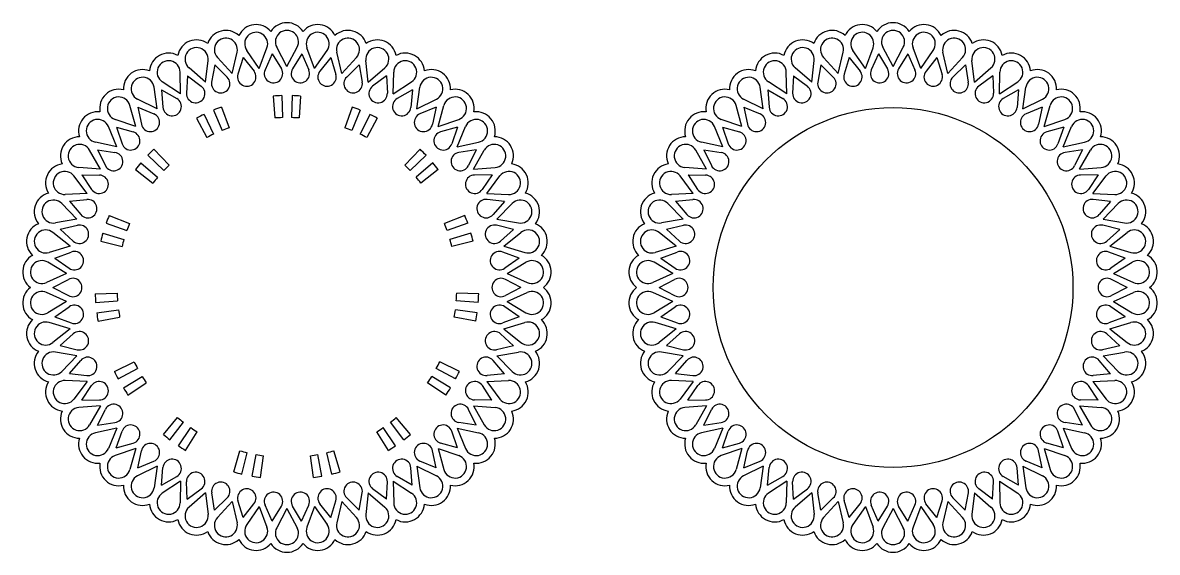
# Model space of a CAD drawing. Extents: x -1132 to -515, y -414 to -133.
# Drawn here: x -1131.9 to -848.1, y -267.5 to -135.1 of the extents above; entities that cross this region are included whole.
import ezdxf

# ---------------------------------------------------------------- set-up
doc = ezdxf.new("R2010")
doc.units = 0
doc.layers.get('0').update_dxf_attribs({"linetype": 'CONTINUOUS'})

msp = doc.modelspace()

# ---------------------------------------------------------------- linework, layer by layer
for p, q in [((-1072.738753, -146.50832), (-1070.816443, -141.380757)), ((-1065.816105, -146.072784), (-1068.365911, -141.226583)), ((-1065.816105, -146.072784), (-1063.2663, -141.226583)), ((-1058.893458, -146.50832), (-1060.815767, -141.380757)), ((-921.111315, -146.50832), (-919.189005, -141.380757)), ((-914.188668, -146.072784), (-916.738473, -141.226583)), ((-914.188668, -146.072784), (-911.638862, -141.226583)), ((-907.26602, -146.50832), (-909.18833, -141.380757)), ((-1086.149073, -149.951505), (-1085.562329, -144.506975)), ((-1079.552226, -147.80806), (-1083.227126, -143.748222)), ((-1079.552226, -147.80806), (-1078.287729, -142.48)), ((-1076.773935, -143.804936), (-1078.063088, -147.991806)), ((-1076.773935, -143.804936), (-1074.053504, -147.238745)), ((-1072.738753, -146.50832), (-1075.875843, -142.019908)), ((-1069.480645, -142.884975), (-1071.284386, -146.877256)), ((-1069.480645, -142.884975), (-1067.212036, -146.632668)), ((-1062.129563, -142.886359), (-1064.419447, -146.621092)), ((-1062.129563, -142.886359), (-1060.348553, -146.888833)), ((-1058.893458, -146.50832), (-1055.756368, -142.019908)), ((-1054.83662, -143.809067), (-1057.576533, -147.227352)), ((-1054.83662, -143.809067), (-1053.571297, -148.0032)), ((-1052.079985, -147.80806), (-1053.344482, -142.48)), ((-1052.079985, -147.80806), (-1048.405085, -143.748222)), ((-1045.483138, -149.951505), (-1046.069882, -144.506975)), ((-934.521635, -149.951505), (-933.934891, -144.506975)), ((-927.924788, -147.80806), (-931.599688, -143.748222)), ((-927.924788, -147.80806), (-926.660291, -142.48)), ((-925.146497, -143.804936), (-926.43565, -147.991806)), ((-925.146497, -143.804936), (-922.426066, -147.238745)), ((-921.111315, -146.50832), (-924.248405, -142.019908)), ((-917.853207, -142.884975), (-919.656948, -146.877256)), ((-917.853207, -142.884975), (-915.584598, -146.632668)), ((-910.502126, -142.886359), (-912.792009, -146.621092)), ((-910.502126, -142.886359), (-908.721115, -146.888833)), ((-907.26602, -146.50832), (-904.12893, -142.019908)), ((-903.209183, -143.809067), (-905.949096, -147.227352)), ((-903.209183, -143.809067), (-901.943859, -148.0032)), ((-900.452547, -147.80806), (-901.717044, -142.48)), ((-900.452547, -147.80806), (-896.777647, -143.748222)), ((-893.8557, -149.951505), (-894.442444, -144.506975)), ((-1092.425256, -152.904853), (-1092.525519, -147.429716)), ((-1086.149073, -149.951505), (-1090.303827, -146.384267)), ((-1083.894414, -145.631735), (-1084.648647, -149.947164)), ((-1083.894414, -145.631735), (-1080.765063, -148.697507)), ((-1047.716831, -145.638548), (-1050.863563, -148.686476)), ((-1047.716831, -145.638548), (-1046.987148, -149.958196)), ((-1045.483138, -149.951505), (-1041.328383, -146.384267)), ((-1039.206955, -152.904853), (-1039.106691, -147.429716)), ((-940.797818, -152.904853), (-940.898082, -147.429716)), ((-934.521635, -149.951505), (-938.67639, -146.384267)), ((-932.266976, -145.631735), (-933.021209, -149.947164)), ((-932.266976, -145.631735), (-929.137625, -148.697507)), ((-896.089393, -145.638548), (-899.236125, -148.686476)), ((-896.089393, -145.638548), (-895.35971, -149.958196)), ((-893.8557, -149.951505), (-889.700945, -146.384267)), ((-887.579517, -152.904853), (-887.479253, -147.429716)), ((-1092.425256, -152.904853), (-1096.994343, -149.886472)), ((-1090.729786, -148.336562), (-1090.937205, -152.712493)), ((-1090.729786, -148.336562), (-1087.240869, -150.985948)), ((-1040.882477, -148.345949), (-1044.386403, -150.975453)), ((-1040.882477, -148.345949), (-1040.699944, -152.722988)), ((-1039.206955, -152.904853), (-1034.637868, -149.886472)), ((-940.797818, -152.904853), (-945.366905, -149.886472)), ((-939.102349, -148.336562), (-939.309768, -152.712493)), ((-939.102349, -148.336562), (-935.613431, -150.985948)), ((-889.255039, -148.345949), (-892.758965, -150.975453)), ((-889.255039, -148.345949), (-889.072506, -152.722988)), ((-887.579517, -152.904853), (-883.01043, -149.886472)), ((-1098.281797, -156.621527), (-1099.067487, -151.202129)), ((-1097.172256, -151.87676), (-1096.829589, -156.244182)), ((-1097.172256, -151.87676), (-1093.378793, -154.067977)), ((-1034.441342, -151.888572), (-1038.247203, -154.058184)), ((-1034.441342, -151.888572), (-1034.808836, -156.253975)), ((-1033.350414, -156.621527), (-1032.564724, -151.202129)), ((-946.654359, -156.621527), (-947.440049, -151.202129)), ((-945.544818, -151.87676), (-945.202152, -156.244182)), ((-945.544818, -151.87676), (-941.751355, -154.067977)), ((-882.813904, -151.888572), (-886.619765, -154.058184)), ((-882.813904, -151.888572), (-883.181399, -156.253975)), ((-881.722976, -156.621527), (-880.937286, -151.202129)), ((-1103.626335, -161.042913), (-1105.08506, -155.764722)), ((-1098.281797, -156.621527), (-1103.193159, -154.199606)), ((-1069.225834, -153.427978), (-1068.835136, -158.914083)), ((-1067.113886, -153.324265), (-1066.965182, -158.822255)), ((-1064.518324, -153.324265), (-1064.667029, -158.822255)), ((-1062.406377, -153.427978), (-1062.797075, -158.914083)), ((-1033.350414, -156.621527), (-1028.439052, -154.199606)), ((-1028.005876, -161.042913), (-1026.547151, -155.764722)), ((-951.998897, -161.042913), (-953.457622, -155.764722)), ((-946.654359, -156.621527), (-951.565721, -154.199606)), ((-881.722976, -156.621527), (-876.811614, -154.199606)), ((-876.378438, -161.042913), (-874.919713, -155.764722)), ((-1103.120219, -156.196498), (-1102.232872, -160.486533)), ((-1103.120219, -156.196498), (-1099.082037, -157.894989)), ((-1086.517909, -158.000421), (-1084.145827, -162.962601)), ((-1084.146745, -156.944711), (-1082.046359, -162.027858)), ((-1082.175201, -156.180451), (-1080.300721, -161.351169)), ((-1049.45701, -156.180451), (-1051.331489, -161.351169)), ((-1047.485466, -156.944711), (-1049.585851, -162.027858)), ((-1045.114302, -158.000421), (-1047.486383, -162.962601)), ((-1028.495005, -156.21055), (-1032.54278, -157.886052)), ((-1028.495005, -156.21055), (-1029.406732, -160.495471)), ((-951.492781, -156.196498), (-950.605434, -160.486533)), ((-951.492781, -156.196498), (-947.454599, -157.894989)), ((-876.867567, -156.21055), (-880.915342, -157.886052)), ((-876.867567, -156.21055), (-877.779294, -160.495471)), ((-1108.374583, -166.099283), (-1110.483338, -161.045539)), ((-1103.626335, -161.042913), (-1108.802516, -159.255646)), ((-1108.479875, -161.22765), (-1104.260657, -162.406631)), ((-1108.479875, -161.22765), (-1107.061841, -165.372644)), ((-1088.405086, -158.954174), (-1085.816765, -163.80707)), ((-1043.227125, -158.954174), (-1045.815446, -163.80707)), ((-1028.005876, -161.042913), (-1022.829695, -159.255646)), ((-1023.137245, -161.243721), (-1027.363098, -162.398691)), ((-1023.137245, -161.243721), (-1024.578825, -165.380584)), ((-1023.257628, -166.099283), (-1021.148873, -161.045539)), ((-956.747145, -166.099283), (-958.8559, -161.045539)), ((-951.998897, -161.042913), (-957.175078, -159.255646)), ((-956.852437, -161.22765), (-955.434403, -165.372644)), ((-956.852437, -161.22765), (-952.63322, -162.406631)), ((-876.378438, -161.042913), (-871.202257, -159.255646)), ((-871.509807, -161.243721), (-875.73566, -162.398691)), ((-871.509807, -161.243721), (-872.951387, -165.380584)), ((-871.63019, -166.099283), (-869.521435, -161.045539)), ((-1112.451658, -171.710896), (-1115.177187, -166.9613)), ((-1108.374583, -166.099283), (-1113.733952, -164.974857)), ((-1113.166698, -166.890874), (-1111.24034, -170.825456)), ((-1113.166698, -166.890874), (-1108.832984, -167.53175)), ((-1099.115389, -166.735665), (-1095.299846, -170.696932)), ((-1032.516821, -166.735665), (-1036.332364, -170.696932)), ((-1023.257628, -166.099283), (-1017.898258, -164.974857)), ((-1018.452555, -166.908709), (-1022.789842, -167.524932)), ((-1018.452555, -166.908709), (-1020.401255, -170.832274)), ((-1019.180553, -171.710896), (-1016.455024, -166.9613)), ((-960.82422, -171.710896), (-963.549749, -166.9613)), ((-956.747145, -166.099283), (-962.106514, -164.974857)), ((-961.53926, -166.890874), (-959.612902, -170.825456)), ((-961.53926, -166.890874), (-957.205547, -167.53175)), ((-871.63019, -166.099283), (-866.270821, -164.974857)), ((-866.825117, -166.908709), (-871.162405, -167.524932)), ((-866.825117, -166.908709), (-868.773817, -170.832274)), ((-867.553115, -171.710896), (-864.827586, -166.9613)), ((-1102.342402, -170.164629), (-1098.157097, -173.732994)), ((-1100.605632, -168.235751), (-1096.619332, -172.025133)), ((-1031.026579, -168.235751), (-1035.012879, -172.025133)), ((-1029.289809, -170.164629), (-1033.475114, -173.732994)), ((-1112.451658, -171.710896), (-1117.909695, -171.267044)), ((-1117.106773, -173.096856), (-1114.702471, -176.758976)), ((-1117.106773, -173.096856), (-1112.726909, -173.18952)), ((-1103.678497, -171.80351), (-1099.340098, -175.184086)), ((-1027.953714, -171.80351), (-1032.292113, -175.184086)), ((-1019.180553, -171.710896), (-1013.722515, -171.267044)), ((-1014.514817, -173.116175), (-1018.895137, -173.183932)), ((-1014.514817, -173.116175), (-1016.939904, -176.764564)), ((-960.82422, -171.710896), (-966.282257, -171.267044)), ((-965.479335, -173.096856), (-963.075033, -176.758976)), ((-965.479335, -173.096856), (-961.099472, -173.18952)), ((-867.553115, -171.710896), (-862.095078, -171.267044)), ((-862.887379, -173.116175), (-867.267699, -173.183932)), ((-862.887379, -173.116175), (-865.312466, -176.764564)), ((-1115.793263, -177.789253), (-1119.092582, -173.418707)), ((-1015.838948, -177.789253), (-1012.539628, -173.418707)), ((-964.165825, -177.789253), (-967.465145, -173.418707)), ((-864.21151, -177.789253), (-860.91219, -173.418707)), ((-1115.793263, -177.789253), (-1121.263891, -178.032974)), ((-1015.838948, -177.789253), (-1010.36832, -178.032974)), ((-964.165825, -177.789253), (-969.636453, -178.032974)), ((-864.21151, -177.789253), (-858.740882, -178.032974)), ((-1118.346698, -184.238494), (-1122.167776, -180.315926)), ((-1120.237964, -179.747724), (-1115.881023, -179.290715)), ((-1120.237964, -179.747724), (-1117.393635, -183.079629)), ((-1011.386131, -179.768222), (-1015.740403, -179.286445)), ((-1011.386131, -179.768222), (-1014.24936, -183.083899)), ((-1013.285513, -184.238494), (-1009.464435, -180.315926)), ((-966.71926, -184.238494), (-970.540338, -180.315926)), ((-968.610526, -179.747724), (-964.253585, -179.290715)), ((-968.610526, -179.747724), (-965.766197, -183.079629)), ((-859.758693, -179.768222), (-864.112965, -179.286445)), ((-859.758693, -179.768222), (-862.621922, -183.083899)), ((-861.658075, -184.238494), (-857.836997, -180.315926)), ((-1118.346698, -184.238494), (-1123.743643, -185.165944)), ((-1110.297829, -183.268529), (-1105.200965, -185.335405)), ((-1021.334382, -183.268529), (-1026.431246, -185.335405)), ((-1013.285513, -184.238494), (-1007.888568, -185.165944)), ((-966.71926, -184.238494), (-972.116205, -185.165944)), ((-861.658075, -184.238494), (-856.26113, -185.165944)), ((-1122.51089, -186.738591), (-1118.245583, -185.739116)), ((-1122.51089, -186.738591), (-1119.271391, -189.687733)), ((-1111.049093, -185.245061), (-1105.866147, -187.08546)), ((-1020.583117, -185.245061), (-1025.766064, -187.08546)), ((-1009.115839, -186.759944), (-1013.375393, -185.736231)), ((-1009.115839, -186.759944), (-1012.372054, -189.690618)), ((-970.883452, -186.738591), (-966.618145, -185.739116)), ((-970.883452, -186.738591), (-967.643953, -189.687733)), ((-857.488401, -186.759944), (-861.747955, -185.736231)), ((-857.488401, -186.759944), (-860.744617, -189.690618)), ((-1120.071694, -190.956911), (-1124.35427, -187.544182)), ((-1112.405157, -189.754218), (-1107.066828, -191.077942)), ((-1111.851166, -187.713588), (-1106.576315, -189.271134)), ((-1019.781045, -187.713588), (-1025.055895, -189.271134)), ((-1019.227054, -189.754218), (-1024.565382, -191.077942)), ((-1011.560516, -190.956911), (-1007.277941, -187.544182)), ((-968.444256, -190.956911), (-972.726832, -187.544182)), ((-859.933079, -190.956911), (-855.650503, -187.544182)), ((-1120.071694, -190.956911), (-1125.309842, -192.553465)), ((-1123.889705, -193.959206), (-1119.783299, -192.433027)), ((-1007.739743, -193.981077), (-1011.837404, -192.431573)), ((-1011.560516, -190.956911), (-1006.322369, -192.553465)), ((-968.444256, -190.956911), (-973.682404, -192.553465)), ((-972.262267, -193.959206), (-968.155861, -192.433027)), ((-856.112305, -193.981077), (-860.209966, -192.431573)), ((-859.933079, -190.956911), (-854.694931, -192.553465)), ((-1120.941048, -197.83855), (-1125.617582, -194.989481)), ((-1123.889705, -193.959206), (-1120.306125, -196.479076)), ((-1007.739743, -193.981077), (-1011.337593, -196.48053)), ((-1010.691163, -197.83855), (-1006.014628, -194.989481)), ((-969.31361, -197.83855), (-973.990144, -194.989481)), ((-972.262267, -193.959206), (-968.678687, -196.479076)), ((-856.112305, -193.981077), (-859.710155, -196.48053)), ((-859.063725, -197.83855), (-854.387191, -194.989481)), ((-1120.941048, -197.83855), (-1125.93779, -200.079029)), ((-1010.691163, -197.83855), (-1005.694421, -200.079029)), ((-969.31361, -197.83855), (-974.310352, -200.079029)), ((-859.063725, -197.83855), (-854.066983, -200.079029)), ((-1124.352665, -201.295695), (-1120.46992, -199.266882)), ((-1124.352665, -201.295695), (-1120.481519, -203.346554)), ((-1007.279546, -201.317741), (-1011.162291, -203.346554)), ((-1007.279546, -201.317741), (-1011.150692, -199.266882)), ((-972.725227, -201.295695), (-968.842482, -199.266882)), ((-972.725227, -201.295695), (-968.854081, -203.346554)), ((-855.652108, -201.317741), (-859.534853, -203.346554)), ((-855.652108, -201.317741), (-859.523254, -199.266882)), ((-1120.941048, -204.774885), (-1125.93779, -202.534407)), ((-1113.788974, -202.920359), (-1108.292083, -202.735463)), ((-1017.843236, -202.920359), (-1023.340128, -202.735463)), ((-1010.691163, -204.774885), (-1005.694421, -202.534407)), ((-969.31361, -204.774885), (-974.310352, -202.534407)), ((-859.063725, -204.774885), (-854.066983, -202.534407)), ((-1120.941048, -204.774885), (-1125.617582, -207.623955)), ((-1123.892468, -208.632358), (-1120.294617, -206.132906)), ((-1113.67136, -205.031578), (-1108.187946, -204.604771)), ((-1113.40005, -207.612921), (-1107.947723, -206.890336)), ((-1018.232161, -207.612921), (-1023.684488, -206.890336)), ((-1017.960851, -205.031578), (-1023.444265, -204.604771)), ((-1007.742506, -208.65423), (-1011.326086, -206.134359)), ((-1010.691163, -204.774885), (-1006.014628, -207.623955)), ((-969.31361, -204.774885), (-973.990144, -207.623955)), ((-972.26503, -208.632358), (-968.66718, -206.132906)), ((-856.115068, -208.65423), (-859.698648, -206.134359)), ((-859.063725, -204.774885), (-854.387191, -207.623955)), ((-1123.892468, -208.632358), (-1119.794807, -210.181862)), ((-1113.076147, -209.702459), (-1107.660934, -208.740447)), ((-1018.556064, -209.702459), (-1023.971277, -208.740447)), ((-1007.742506, -208.65423), (-1011.848912, -210.180409)), ((-972.26503, -208.632358), (-968.167369, -210.181862)), ((-856.115068, -208.65423), (-860.221474, -210.180409)), ((-1120.071694, -211.656525), (-1125.309842, -210.059971)), ((-1120.071694, -211.656525), (-1124.35427, -215.069254)), ((-1011.560516, -211.656525), (-1006.322369, -210.059971)), ((-1011.560516, -211.656525), (-1007.277941, -215.069254)), ((-968.444256, -211.656525), (-973.682404, -210.059971)), ((-968.444256, -211.656525), (-972.726832, -215.069254)), ((-859.933079, -211.656525), (-854.694931, -210.059971)), ((-859.933079, -211.656525), (-855.650503, -215.069254)), ((-1122.516372, -215.853492), (-1119.260156, -212.922818)), ((-1009.121321, -215.874845), (-1012.36082, -212.925702)), ((-970.888934, -215.853492), (-967.632719, -212.922818)), ((-857.493883, -215.874845), (-860.733382, -212.925702)), ((-1118.346698, -218.374942), (-1123.743643, -217.447491)), ((-1122.516372, -215.853492), (-1118.256818, -216.877204)), ((-1118.346698, -218.374942), (-1122.167776, -222.29751)), ((-1009.121321, -215.874845), (-1013.386628, -216.87432)), ((-1013.285513, -218.374942), (-1007.888568, -217.447491)), ((-1013.285513, -218.374942), (-1009.464435, -222.29751)), ((-966.71926, -218.374942), (-972.116205, -217.447491)), ((-970.888934, -215.853492), (-966.62938, -216.877204)), ((-966.71926, -218.374942), (-970.540338, -222.29751)), ((-857.493883, -215.874845), (-861.75919, -216.87432)), ((-861.658075, -218.374942), (-856.26113, -217.447491)), ((-861.658075, -218.374942), (-857.836997, -222.29751)), ((-1120.246079, -222.845214), (-1117.382851, -219.529537)), ((-1108.985175, -222.293176), (-1104.038719, -219.888478)), ((-1022.647036, -222.293176), (-1027.593492, -219.888478)), ((-1011.394247, -222.865711), (-1014.238575, -219.533807)), ((-968.618642, -222.845214), (-965.755413, -219.529537)), ((-859.766809, -222.865711), (-862.611138, -219.533807)), ((-1120.246079, -222.845214), (-1115.891808, -223.326991)), ((-1108.019019, -224.174033), (-1103.183268, -221.55382)), ((-1106.721238, -226.421855), (-1102.034191, -223.544079)), ((-1024.910973, -226.421855), (-1029.598019, -223.544079)), ((-1023.613192, -224.174033), (-1028.448942, -221.55382)), ((-1011.394247, -222.865711), (-1015.751188, -223.322721)), ((-968.618642, -222.845214), (-964.26437, -223.326991)), ((-859.766809, -222.865711), (-864.12375, -223.322721)), ((-1115.793263, -224.824183), (-1121.263891, -224.580462)), ((-1115.793263, -224.824183), (-1119.092582, -229.194728)), ((-1117.117394, -229.497261), (-1114.692307, -225.848872)), ((-1105.575446, -228.199), (-1101.019688, -225.117592)), ((-1026.056765, -228.199), (-1030.612522, -225.117592)), ((-1014.525438, -229.51658), (-1016.92974, -225.85446)), ((-1015.838948, -224.824183), (-1010.36832, -224.580462)), ((-1015.838948, -224.824183), (-1012.539628, -229.194728)), ((-964.165825, -224.824183), (-969.636453, -224.580462)), ((-964.165825, -224.824183), (-967.465145, -229.194728)), ((-965.489956, -229.497261), (-963.064869, -225.848872)), ((-862.898, -229.51658), (-865.302302, -225.85446)), ((-864.21151, -224.824183), (-858.740882, -224.580462)), ((-864.21151, -224.824183), (-860.91219, -229.194728)), ((-1117.117394, -229.497261), (-1112.737074, -229.429504)), ((-1014.525438, -229.51658), (-1018.905301, -229.423916)), ((-965.489956, -229.497261), (-961.109636, -229.429504)), ((-862.898, -229.51658), (-867.277863, -229.423916)), ((-1112.451658, -230.90254), (-1117.909695, -231.346392)), ((-1112.451658, -230.90254), (-1115.177187, -235.652136)), ((-1113.179656, -235.704727), (-1111.230956, -231.781162)), ((-1018.465513, -235.722562), (-1020.391871, -231.78798)), ((-1019.180553, -230.90254), (-1016.455024, -235.652136)), ((-1019.180553, -230.90254), (-1013.722515, -231.346392)), ((-960.82422, -230.90254), (-966.282257, -231.346392)), ((-960.82422, -230.90254), (-963.549749, -235.652136)), ((-961.552218, -235.704727), (-959.603518, -231.781162)), ((-866.838075, -235.722562), (-868.764433, -231.78798)), ((-867.553115, -230.90254), (-864.827586, -235.652136)), ((-867.553115, -230.90254), (-862.095078, -231.346392)), ((-1113.179656, -235.704727), (-1108.842368, -235.088504)), ((-1096.717051, -238.037244), (-1093.176318, -233.828538)), ((-1095.06941, -239.362521), (-1091.717469, -235.00196)), ((-1036.5628, -239.362521), (-1039.914742, -235.00196)), ((-1034.91516, -238.037244), (-1038.455893, -233.828538)), ((-1018.465513, -235.722562), (-1022.799226, -235.081686)), ((-961.552218, -235.704727), (-957.21493, -235.088504)), ((-866.838075, -235.722562), (-871.171788, -235.081686)), ((-1108.374583, -236.514152), (-1113.733952, -237.638578)), ((-1108.374583, -236.514152), (-1110.483338, -241.567896)), ((-1108.494966, -241.369715), (-1107.053385, -237.232852)), ((-1092.969557, -240.888154), (-1089.858224, -236.352781)), ((-1091.199994, -242.04562), (-1088.291424, -237.377621)), ((-1040.432217, -242.04562), (-1043.340787, -237.377621)), ((-1038.662654, -240.888154), (-1041.773987, -236.352781)), ((-1023.152336, -241.385785), (-1024.57037, -237.240792)), ((-1023.257628, -236.514152), (-1021.148873, -241.567896)), ((-1023.257628, -236.514152), (-1017.898258, -237.638578)), ((-956.747145, -236.514152), (-962.106514, -237.638578)), ((-956.747145, -236.514152), (-958.8559, -241.567896)), ((-956.867528, -241.369715), (-955.425948, -237.232852)), ((-871.524898, -241.385785), (-872.942932, -237.240792)), ((-871.63019, -236.514152), (-869.521435, -241.567896)), ((-871.63019, -236.514152), (-866.270821, -237.638578)), ((-1108.494966, -241.369715), (-1104.269113, -240.214745)), ((-1023.152336, -241.385785), (-1027.371553, -240.206805)), ((-956.867528, -241.369715), (-952.641675, -240.214745)), ((-871.524898, -241.385785), (-875.744115, -240.206805)), ((-1103.626335, -241.570523), (-1108.802516, -243.357789)), ((-1103.626335, -241.570523), (-1105.08506, -246.848713)), ((-1103.137206, -246.402886), (-1102.225479, -242.117965)), ((-1079.105873, -247.43027), (-1077.583087, -242.14528)), ((-1077.06164, -247.970815), (-1075.773089, -242.623887)), ((-1074.522797, -248.510463), (-1073.525155, -243.1017)), ((-1072.435437, -248.848115), (-1071.676972, -243.400663)), ((-1059.196774, -248.848115), (-1059.955239, -243.400663)), ((-1057.109414, -248.510463), (-1058.107056, -243.1017)), ((-1054.570571, -247.970815), (-1055.859122, -242.623887)), ((-1052.526338, -247.43027), (-1054.049123, -242.14528)), ((-1028.511991, -246.416938), (-1029.399339, -242.126902)), ((-1028.005876, -241.570523), (-1026.547151, -246.848713)), ((-1028.005876, -241.570523), (-1022.829695, -243.357789)), ((-951.998897, -241.570523), (-957.175078, -243.357789)), ((-951.998897, -241.570523), (-953.457622, -246.848713)), ((-951.509768, -246.402886), (-950.598041, -242.117965)), ((-876.884554, -246.416938), (-877.771901, -242.126902)), ((-876.378438, -241.570523), (-874.919713, -246.848713)), ((-876.378438, -241.570523), (-871.202257, -243.357789)), ((-1098.281797, -245.991909), (-1103.193159, -248.41383)), ((-1103.137206, -246.402886), (-1099.089431, -244.727383)), ((-1098.281797, -245.991909), (-1099.067487, -251.411306)), ((-1097.190869, -250.724863), (-1096.823374, -246.359461)), ((-1034.459955, -250.736676), (-1034.802621, -246.369254)), ((-1033.350414, -245.991909), (-1032.564724, -251.411306)), ((-1033.350414, -245.991909), (-1028.439052, -248.41383)), ((-1028.511991, -246.416938), (-1032.550174, -244.718446)), ((-946.654359, -245.991909), (-951.565721, -248.41383)), ((-951.509768, -246.402886), (-947.461993, -244.727383)), ((-946.654359, -245.991909), (-947.440049, -251.411306)), ((-945.563431, -250.724863), (-945.195936, -246.359461)), ((-882.832517, -250.736676), (-883.175183, -246.369254)), ((-881.722976, -245.991909), (-880.937286, -251.411306)), ((-881.722976, -245.991909), (-876.811614, -248.41383)), ((-876.884554, -246.416938), (-880.922736, -244.718446)), ((-1097.190869, -250.724863), (-1093.385008, -248.555252)), ((-1092.425256, -249.708583), (-1096.994343, -252.726963)), ((-1092.425256, -249.708583), (-1092.525519, -255.18372)), ((-1039.206955, -249.708583), (-1039.106691, -255.18372)), ((-1039.206955, -249.708583), (-1034.637868, -252.726963)), ((-1034.459955, -250.736676), (-1038.253418, -248.545458)), ((-945.563431, -250.724863), (-941.75757, -248.555252)), ((-940.797818, -249.708583), (-945.366905, -252.726963)), ((-940.797818, -249.708583), (-940.898082, -255.18372)), ((-887.579517, -249.708583), (-887.479253, -255.18372)), ((-887.579517, -249.708583), (-883.01043, -252.726963)), ((-882.832517, -250.736676), (-886.62598, -248.545458)), ((-1090.749734, -254.267487), (-1090.932267, -249.890448)), ((-1090.749734, -254.267487), (-1087.245807, -251.637983)), ((-1040.902424, -254.276873), (-1044.391342, -251.627488)), ((-1040.902424, -254.276873), (-1040.695005, -249.900943)), ((-939.122296, -254.267487), (-939.304829, -249.890448)), ((-939.122296, -254.267487), (-935.61837, -251.637983)), ((-889.274986, -254.276873), (-892.763904, -251.627488)), ((-889.274986, -254.276873), (-889.067567, -249.900943)), ((-1086.149073, -252.661931), (-1090.303827, -256.229169)), ((-1086.149073, -252.661931), (-1085.562329, -258.106461)), ((-1083.91538, -256.974888), (-1084.645062, -252.65524)), ((-1083.91538, -256.974888), (-1080.768648, -253.92696)), ((-1079.552226, -254.805376), (-1083.227126, -258.865214)), ((-1079.552226, -254.805376), (-1078.287729, -260.133436)), ((-1076.79559, -258.804368), (-1078.060914, -254.610236)), ((-1076.79559, -258.804368), (-1074.055677, -255.386084)), ((-1054.858275, -258.808499), (-1057.578707, -255.37469)), ((-1054.858275, -258.808499), (-1053.569123, -254.621629)), ((-1052.079985, -254.805376), (-1053.344482, -260.133436)), ((-1052.079985, -254.805376), (-1048.405085, -258.865214)), ((-1047.737797, -256.9817), (-1050.867147, -253.915928)), ((-1047.737797, -256.9817), (-1046.983564, -252.666272)), ((-1045.483138, -252.661931), (-1046.069882, -258.106461)), ((-1045.483138, -252.661931), (-1041.328383, -256.229169)), ((-934.521635, -252.661931), (-938.67639, -256.229169)), ((-934.521635, -252.661931), (-933.934891, -258.106461)), ((-932.287942, -256.974888), (-933.017625, -252.65524)), ((-932.287942, -256.974888), (-929.14121, -253.92696)), ((-927.924788, -254.805376), (-931.599688, -258.865214)), ((-927.924788, -254.805376), (-926.660291, -260.133436)), ((-925.168152, -258.804368), (-926.433476, -254.610236)), ((-925.168152, -258.804368), (-922.428239, -255.386084)), ((-903.230838, -258.808499), (-905.951269, -255.37469)), ((-903.230838, -258.808499), (-901.941685, -254.621629)), ((-900.452547, -254.805376), (-901.717044, -260.133436)), ((-900.452547, -254.805376), (-896.777647, -258.865214)), ((-896.110359, -256.9817), (-899.23971, -253.915928)), ((-896.110359, -256.9817), (-895.356126, -252.666272)), ((-893.8557, -252.661931), (-894.442444, -258.106461)), ((-893.8557, -252.661931), (-889.700945, -256.229169)), ((-1072.738753, -256.105116), (-1075.875843, -260.593528)), ((-1072.738753, -256.105116), (-1070.816443, -261.232678)), ((-1069.502647, -259.727076), (-1071.283658, -255.724603)), ((-1069.502647, -259.727076), (-1067.212764, -255.992344)), ((-1065.816105, -256.540652), (-1068.365911, -261.386853)), ((-1065.816105, -256.540652), (-1063.2663, -261.386853)), ((-1062.151565, -259.728461), (-1064.420175, -255.980768)), ((-1062.151565, -259.728461), (-1060.347825, -255.736179)), ((-1058.893458, -256.105116), (-1060.815767, -261.232678)), ((-1058.893458, -256.105116), (-1055.756368, -260.593528)), ((-921.111315, -256.105116), (-924.248405, -260.593528)), ((-921.111315, -256.105116), (-919.189005, -261.232678)), ((-917.875209, -259.727076), (-919.65622, -255.724603)), ((-917.875209, -259.727076), (-915.585326, -255.992344)), ((-914.188668, -256.540652), (-916.738473, -261.386853)), ((-914.188668, -256.540652), (-911.638862, -261.386853)), ((-910.524128, -259.728461), (-912.792737, -255.980768)), ((-910.524128, -259.728461), (-908.720387, -255.736179)), ((-907.26602, -256.105116), (-909.18833, -261.232678)), ((-907.26602, -256.105116), (-904.12893, -260.593528))]:
    msp.add_line(p, q)
msp.add_circle((-914.188668, -201.306718), 45)
for centre, radius, start, end in [((-1073.514286, -140.369343), 4.802, 40.168547, 154.231453), ((-1065.816105, -139.885015), 4.802, 32.968547, 147.031453), ((-1058.117925, -140.369343), 4.802, 25.768547, 139.831453), ((-921.886848, -140.369343), 4.802, 40.168547, 154.231453), ((-914.188668, -139.885015), 4.802, 32.968547, 147.031453), ((-906.490487, -140.369343), 4.802, 25.768547, 139.831453), ((-1081.091062, -141.814691), 4.802, 47.368547, 161.431453), ((-1081.091062, -141.814691), 2.8812, 346.649113, 222.150887), ((-1073.514286, -140.369343), 2.8812, 339.449113, 214.950887), ((-1065.816105, -139.885015), 2.8812, 332.249113, 207.750887), ((-1058.117925, -140.369343), 2.8812, 325.049113, 200.550887), ((-1050.541149, -141.814691), 4.802, 18.568547, 132.631453), ((-1050.541149, -141.814691), 2.8812, 317.849113, 193.350887), ((-929.463624, -141.814691), 4.802, 47.368547, 161.431453), ((-929.463624, -141.814691), 2.8812, 346.649113, 222.150887), ((-921.886848, -140.369343), 2.8812, 339.449113, 214.950887), ((-914.188668, -139.885015), 2.8812, 332.249113, 207.750887), ((-906.490487, -140.369343), 2.8812, 325.049113, 200.550887), ((-898.913711, -141.814691), 4.802, 18.568547, 132.631453), ((-898.913711, -141.814691), 2.8812, 317.849113, 193.350887), ((-1088.426942, -144.198263), 4.802, 54.568547, 168.631453), ((-1088.426942, -144.198263), 2.8812, 353.849113, 229.350887), ((-1043.205268, -144.198263), 2.8812, 310.649113, 186.150887), ((-1043.205268, -144.198263), 4.802, 11.368547, 125.431453), ((-936.799504, -144.198263), 4.802, 54.568547, 168.631453), ((-936.799504, -144.198263), 2.8812, 353.849113, 229.350887), ((-891.577831, -144.198263), 2.8812, 310.649113, 186.150887), ((-891.577831, -144.198263), 4.802, 11.368547, 125.431453), ((-1095.406236, -147.482469), 4.802, 61.768547, 175.831453), ((-1095.406236, -147.482469), 2.8812, 1.049113, 236.550887), ((-1036.225974, -147.482469), 2.8812, 303.449113, 178.950887), ((-1036.225974, -147.482469), 4.802, 4.168547, 118.231453), ((-943.778799, -147.482469), 4.802, 61.768547, 175.831453), ((-943.778799, -147.482469), 2.8812, 1.049113, 236.550887), ((-884.598536, -147.482469), 2.8812, 303.449113, 178.950887), ((-884.598536, -147.482469), 4.802, 4.168547, 118.231453), ((-1101.918877, -151.615516), 4.802, 68.968547, 183.031453), ((-1075.860186, -148.670088), 2.30496, 162.886213, 38.387987), ((-1069.183866, -147.826286), 2.30496, 155.686213, 31.187987), ((-1062.454435, -147.825903), 2.30496, 148.486213, 23.987987), ((-1055.778019, -148.668944), 2.30496, 141.286213, 16.787987), ((-1029.713334, -151.615516), 4.802, 356.968547, 111.031453), ((-950.291439, -151.615516), 4.802, 68.968547, 183.031453), ((-924.232748, -148.670088), 2.30496, 162.886213, 38.387987), ((-917.556429, -147.826286), 2.30496, 155.686213, 31.187987), ((-910.826997, -147.825903), 2.30496, 148.486213, 23.987987), ((-904.150582, -148.668944), 2.30496, 141.286213, 16.787987), ((-878.085896, -151.615516), 4.802, 356.968547, 111.031453), ((-1101.918877, -151.615516), 2.8812, 8.249113, 243.750887), ((-1082.378105, -150.344), 2.30496, 170.086213, 45.587987), ((-1049.25991, -150.342114), 2.30496, 134.086213, 9.587987), ((-1029.713334, -151.615516), 2.8812, 296.249113, 171.750887), ((-950.291439, -151.615516), 2.8812, 8.249113, 243.750887), ((-930.750667, -150.344), 2.30496, 170.086213, 45.587987), ((-897.632472, -150.342114), 2.30496, 134.086213, 9.587987), ((-878.085896, -151.615516), 2.8812, 296.249113, 171.750887), ((-1107.862154, -156.532223), 4.802, 76.168547, 190.231453), ((-1088.63483, -152.821625), 2.30496, 177.286213, 52.787987), ((-1043.002902, -152.819027), 2.30496, 126.886213, 2.387987), ((-1023.770056, -156.532223), 4.802, 349.768547, 103.831453), ((-956.234717, -156.532223), 4.802, 76.168547, 190.231453), ((-937.007393, -152.821625), 2.30496, 177.286213, 52.787987), ((-891.375464, -152.819027), 2.30496, 126.886213, 2.387987), ((-872.142618, -156.532223), 4.802, 349.768547, 103.831453), ((-1107.862154, -156.532223), 2.8812, 15.449113, 250.950887), ((-1094.531691, -156.063889), 2.30496, 184.486213, 59.987987), ((-1065.816105, -201.306718), 48, 91.549301, 94.073495), ((-1065.816105, -201.306718), 48, 85.926505, 88.450699), ((-1037.105672, -156.060619), 2.30496, 119.686213, 355.187987), ((-1023.770056, -156.532223), 2.8812, 289.049113, 164.550887), ((-956.234717, -156.532223), 2.8812, 15.449113, 250.950887), ((-942.904254, -156.063889), 2.30496, 184.486213, 59.987987), ((-885.478234, -156.060619), 2.30496, 119.686213, 355.187987), ((-872.142618, -156.532223), 2.8812, 289.049113, 164.550887), ((-1113.142341, -162.155051), 4.802, 83.368547, 197.431453), ((-1099.97569, -160.01966), 2.30496, 191.686213, 67.187987), ((-1065.816105, -201.306718), 48, 115.549301, 118.073495), ((-1065.816105, -201.306718), 48, 109.926505, 112.450699), ((-1065.816105, -201.306718), 42.5, 91.549301, 94.073495), ((-1065.816105, -201.306718), 42.5, 85.926505, 88.450699), ((-1065.816105, -201.306718), 48, 67.549301, 70.073495), ((-1065.816105, -201.306718), 48, 61.926505, 64.450699), ((-1031.661223, -160.01577), 2.30496, 112.486213, 347.987987), ((-1018.48987, -162.155051), 4.802, 342.568547, 96.631453), ((-961.514903, -162.155051), 4.802, 83.368547, 197.431453), ((-948.348253, -160.01966), 2.30496, 191.686213, 67.187987), ((-880.033785, -160.01577), 2.30496, 112.486213, 347.987987), ((-866.862432, -162.155051), 4.802, 342.568547, 96.631453), ((-1113.142341, -162.155051), 2.8812, 22.649113, 258.150887), ((-1065.816105, -201.306718), 42.5, 109.926505, 112.450699), ((-1065.816105, -201.306718), 42.5, 67.549301, 70.073495), ((-1018.48987, -162.155051), 2.8812, 281.849113, 157.350887), ((-961.514903, -162.155051), 2.8812, 22.649113, 258.150887), ((-866.862432, -162.155051), 2.8812, 281.849113, 157.350887), ((-1117.676164, -168.395324), 4.802, 90.568547, 204.631453), ((-1104.880972, -164.626552), 2.30496, 198.886213, 74.387987), ((-1065.816105, -201.306718), 42.5, 115.549301, 118.073495), ((-1065.816105, -201.306718), 42.5, 61.926505, 64.450699), ((-1026.755416, -164.622103), 2.30496, 105.286213, 340.787987), ((-1013.956046, -168.395324), 4.802, 335.368547, 89.431453), ((-966.048727, -168.395324), 4.802, 90.568547, 204.631453), ((-953.253534, -164.626552), 2.30496, 198.886213, 74.387987), ((-875.127978, -164.622103), 2.30496, 105.286213, 340.787987), ((-862.328608, -168.395324), 4.802, 335.368547, 89.431453), ((-1117.676164, -168.395324), 2.8812, 29.849113, 265.350887), ((-1065.816105, -201.306718), 48, 133.926505, 136.450699), ((-1065.816105, -201.306718), 48, 43.549301, 46.073495), ((-1013.956046, -168.395324), 2.8812, 274.649113, 150.150887), ((-966.048727, -168.395324), 2.8812, 29.849113, 265.350887), ((-862.328608, -168.395324), 2.8812, 274.649113, 150.150887), ((-1109.170178, -169.811912), 2.30496, 206.086213, 81.587987), ((-1065.816105, -201.306718), 48, 139.549301, 142.073495), ((-1065.816105, -201.306718), 48, 37.926505, 40.450699), ((-1022.46562, -169.806975), 2.30496, 98.086213, 333.587987), ((-957.54274, -169.811912), 2.30496, 206.086213, 81.587987), ((-870.838182, -169.806975), 2.30496, 98.086213, 333.587987), ((-1121.392124, -175.154629), 4.802, 97.768547, 211.831453), ((-1121.392124, -175.154629), 2.8812, 37.049113, 272.550887), ((-1065.816105, -201.306718), 42.5, 133.926505, 136.450699), ((-1065.816105, -201.306718), 42.5, 43.549301, 46.073495), ((-1010.240087, -175.154629), 2.8812, 267.449113, 142.950887), ((-1010.240087, -175.154629), 4.802, 328.168547, 82.231453), ((-969.764686, -175.154629), 4.802, 97.768547, 211.831453), ((-969.764686, -175.154629), 2.8812, 37.049113, 272.550887), ((-858.612649, -175.154629), 2.8812, 267.449113, 142.950887), ((-858.612649, -175.154629), 4.802, 328.168547, 82.231453), ((-1112.775664, -175.493964), 2.30496, 213.286213, 88.787987), ((-1065.816105, -201.306718), 42.5, 139.549301, 142.073495), ((-1065.816105, -201.306718), 42.5, 37.926505, 40.450699), ((-1018.859487, -175.488616), 2.30496, 90.886213, 326.387987), ((-961.148226, -175.493964), 2.30496, 213.286213, 88.787987), ((-867.232049, -175.488616), 2.30496, 90.886213, 326.387987), ((-1124.231616, -182.326368), 4.802, 104.968547, 219.031453), ((-1007.400594, -182.326368), 4.802, 320.968547, 75.031453), ((-972.604178, -182.326368), 4.802, 104.968547, 219.031453), ((-855.773157, -182.326368), 4.802, 320.968547, 75.031453), ((-1124.231616, -182.326368), 2.8812, 44.249113, 279.750887), ((-1115.64057, -181.583099), 2.30496, 220.486213, 95.987987), ((-1015.993888, -181.577424), 2.30496, 83.686213, 319.187987), ((-1007.400594, -182.326368), 2.8812, 260.249113, 135.750887), ((-972.604178, -182.326368), 2.8812, 44.249113, 279.750887), ((-964.013132, -181.583099), 2.30496, 220.486213, 95.987987), ((-864.36645, -181.577424), 2.30496, 83.686213, 319.187987), ((-855.773157, -182.326368), 2.8812, 260.249113, 135.750887), ((-1065.816105, -201.306718), 48, 157.926505, 160.450699), ((-1065.816105, -201.306718), 48, 19.549301, 22.073495), ((-1126.149861, -189.797438), 4.802, 112.168547, 226.231453), ((-1126.149861, -189.797438), 2.8812, 51.449113, 286.950887), ((-1117.719714, -187.983287), 2.30496, 227.686213, 103.187987), ((-1065.816105, -201.306718), 42.5, 157.926505, 160.450699), ((-1065.816105, -201.306718), 42.5, 19.549301, 22.073495), ((-1013.914014, -187.977375), 2.30496, 76.486213, 311.987987), ((-1005.48235, -189.797438), 2.8812, 253.049113, 128.550887), ((-1005.48235, -189.797438), 4.802, 313.768547, 67.831453), ((-974.522423, -189.797438), 4.802, 112.168547, 226.231453), ((-974.522423, -189.797438), 2.8812, 51.449113, 286.950887), ((-966.092276, -187.983287), 2.30496, 227.686213, 103.187987), ((-862.286577, -187.977375), 2.30496, 76.486213, 311.987987), ((-853.854912, -189.797438), 2.8812, 253.049113, 128.550887), ((-853.854912, -189.797438), 4.802, 313.768547, 67.831453), ((-1065.816105, -201.306718), 48, 163.549301, 166.073495), ((-1065.816105, -201.306718), 42.5, 163.549301, 166.073495), ((-1065.816105, -201.306718), 42.5, 13.926505, 16.450699), ((-1065.816105, -201.306718), 48, 13.926505, 16.450699), ((-1118.980307, -194.593593), 2.30496, 234.886213, 110.387987), ((-1012.652668, -194.587538), 2.30496, 69.286213, 304.787987), ((-967.352869, -194.593593), 2.30496, 234.886213, 110.387987), ((-861.025231, -194.587538), 2.30496, 69.286213, 304.787987), ((-1127.116607, -197.450017), 4.802, 119.368547, 233.431453), ((-1127.116607, -197.450017), 2.8812, 58.649113, 294.150887), ((-1004.515604, -197.450017), 2.8812, 245.849113, 121.350887), ((-1004.515604, -197.450017), 4.802, 306.568547, 60.631453), ((-975.489169, -197.450017), 4.802, 119.368547, 233.431453), ((-975.489169, -197.450017), 2.8812, 58.649113, 294.150887), ((-852.888166, -197.450017), 2.8812, 245.849113, 121.350887), ((-852.888166, -197.450017), 4.802, 306.568547, 60.631453), ((-1127.116607, -205.163418), 4.802, 126.568547, 240.631453), ((-1119.402469, -201.309769), 2.30496, 242.086213, 117.587987), ((-1012.229741, -201.303666), 2.30496, 62.086213, 297.587987), ((-1004.515604, -205.163418), 4.802, 299.368547, 53.431453), ((-975.489169, -205.163418), 4.802, 126.568547, 240.631453), ((-967.775031, -201.309769), 2.30496, 242.086213, 117.587987), ((-860.602304, -201.303666), 2.30496, 62.086213, 297.587987), ((-852.888166, -205.163418), 4.802, 299.368547, 53.431453), ((-1127.116607, -205.163418), 2.8812, 65.849113, 301.350887), ((-1065.816105, -201.306718), 48, 181.926505, 184.450699), ((-1065.816105, -201.306718), 42.5, 181.926505, 184.450699), ((-1065.816105, -201.306718), 42.5, 355.549301, 358.073495), ((-1065.816105, -201.306718), 48, 355.549301, 358.073495), ((-1004.515604, -205.163418), 2.8812, 238.649113, 114.150887), ((-975.489169, -205.163418), 2.8812, 65.849113, 301.350887), ((-852.888166, -205.163418), 2.8812, 238.649113, 114.150887), ((-1118.979542, -208.025897), 2.30496, 249.286213, 124.787987), ((-1065.816105, -201.306718), 42.5, 187.549301, 190.073495), ((-1065.816105, -201.306718), 42.5, 349.926505, 352.450699), ((-1012.651904, -208.019843), 2.30496, 54.886213, 290.387987), ((-967.352104, -208.025897), 2.30496, 249.286213, 124.787987), ((-861.024466, -208.019843), 2.30496, 54.886213, 290.387987), ((-1126.149861, -212.815997), 4.802, 133.768547, 247.831453), ((-1126.149861, -212.815997), 2.8812, 73.049113, 308.550887), ((-1065.816105, -201.306718), 48, 187.549301, 190.073495), ((-1065.816105, -201.306718), 48, 349.926505, 352.450699), ((-1005.48235, -212.815997), 2.8812, 231.449113, 106.950887), ((-1005.48235, -212.815997), 4.802, 292.168547, 46.231453), ((-974.522423, -212.815997), 4.802, 133.768547, 247.831453), ((-974.522423, -212.815997), 2.8812, 73.049113, 308.550887), ((-853.854912, -212.815997), 2.8812, 231.449113, 106.950887), ((-853.854912, -212.815997), 4.802, 292.168547, 46.231453), ((-1117.718196, -214.63606), 2.30496, 256.486213, 131.987987), ((-1013.912497, -214.630149), 2.30496, 47.686213, 283.187987), ((-966.090758, -214.63606), 2.30496, 256.486213, 131.987987), ((-862.285059, -214.630149), 2.30496, 47.686213, 283.187987), ((-1124.231616, -220.287068), 4.802, 140.968547, 255.031453), ((-1124.231616, -220.287068), 2.8812, 80.249113, 315.750887), ((-1007.400594, -220.287068), 2.8812, 224.249113, 99.750887), ((-1007.400594, -220.287068), 4.802, 284.968547, 39.031453), ((-972.604178, -220.287068), 4.802, 140.968547, 255.031453), ((-972.604178, -220.287068), 2.8812, 80.249113, 315.750887), ((-855.773157, -220.287068), 2.8812, 224.249113, 99.750887), ((-855.773157, -220.287068), 4.802, 284.968547, 39.031453), ((-1115.638323, -221.036011), 2.30496, 263.686213, 139.187987), ((-1065.816105, -201.306718), 42.5, 205.926505, 208.450699), ((-1065.816105, -201.306718), 42.5, 331.549301, 334.073495), ((-1015.991641, -221.030337), 2.30496, 40.486213, 275.987987), ((-964.010885, -221.036011), 2.30496, 263.686213, 139.187987), ((-864.364203, -221.030337), 2.30496, 40.486213, 275.987987), ((-1065.816105, -201.306718), 48, 205.926505, 208.450699), ((-1065.816105, -201.306718), 42.5, 211.549301, 214.073495), ((-1065.816105, -201.306718), 42.5, 325.926505, 328.450699), ((-1065.816105, -201.306718), 48, 331.549301, 334.073495), ((-1121.392124, -227.458807), 4.802, 148.168547, 262.231453), ((-1121.392124, -227.458807), 2.8812, 87.449113, 322.950887), ((-1112.772724, -227.124819), 2.30496, 270.886213, 146.387987), ((-1065.816105, -201.306718), 48, 211.549301, 214.073495), ((-1065.816105, -201.306718), 48, 325.926505, 328.450699), ((-1018.856547, -227.119472), 2.30496, 33.286213, 268.787987), ((-1010.240087, -227.458807), 2.8812, 217.049113, 92.550887), ((-1010.240087, -227.458807), 4.802, 277.768547, 31.831453), ((-969.764686, -227.458807), 4.802, 148.168547, 262.231453), ((-969.764686, -227.458807), 2.8812, 87.449113, 322.950887), ((-961.145286, -227.124819), 2.30496, 270.886213, 146.387987), ((-867.229109, -227.119472), 2.30496, 33.286213, 268.787987), ((-858.612649, -227.458807), 2.8812, 217.049113, 92.550887), ((-858.612649, -227.458807), 4.802, 277.768547, 31.831453), ((-1117.676164, -234.218112), 4.802, 155.368547, 269.431453), ((-1117.676164, -234.218112), 2.8812, 94.649113, 330.150887), ((-1109.166591, -232.806461), 2.30496, 278.086213, 153.587987), ((-1022.462033, -232.801524), 2.30496, 26.086213, 261.587987), ((-1013.956046, -234.218112), 2.8812, 209.849113, 85.350887), ((-1013.956046, -234.218112), 4.802, 270.568547, 24.631453), ((-966.048727, -234.218112), 4.802, 155.368547, 269.431453), ((-966.048727, -234.218112), 2.8812, 94.649113, 330.150887), ((-957.539153, -232.806461), 2.30496, 278.086213, 153.587987), ((-870.834595, -232.801524), 2.30496, 26.086213, 261.587987), ((-862.328608, -234.218112), 2.8812, 209.849113, 85.350887), ((-862.328608, -234.218112), 4.802, 270.568547, 24.631453), ((-1065.816105, -201.306718), 42.5, 229.926505, 232.450699), ((-1065.816105, -201.306718), 42.5, 307.549301, 310.073495), ((-1113.142341, -240.458385), 2.8812, 101.849113, 337.350887), ((-1104.876795, -237.991333), 2.30496, 285.286213, 160.787987), ((-1065.816105, -201.306718), 48, 229.926505, 232.450699), ((-1065.816105, -201.306718), 42.5, 235.549301, 238.073495), ((-1065.816105, -201.306718), 42.5, 301.926505, 304.450699), ((-1065.816105, -201.306718), 48, 307.549301, 310.073495), ((-1026.751238, -237.986884), 2.30496, 18.886213, 254.387987), ((-1018.48987, -240.458385), 2.8812, 202.649113, 78.150887), ((-961.514903, -240.458385), 2.8812, 101.849113, 337.350887), ((-953.249357, -237.991333), 2.30496, 285.286213, 160.787987), ((-875.123801, -237.986884), 2.30496, 18.886213, 254.387987), ((-866.862432, -240.458385), 2.8812, 202.649113, 78.150887), ((-1113.142341, -240.458385), 4.802, 162.568547, 276.631453), ((-1099.970988, -242.597666), 2.30496, 292.486213, 167.987987), ((-1065.816105, -201.306718), 48, 235.549301, 238.073495), ((-1065.816105, -201.306718), 48, 301.926505, 304.450699), ((-1031.65652, -242.593776), 2.30496, 11.686213, 247.187987), ((-1018.48987, -240.458385), 4.802, 263.368547, 17.431453), ((-961.514903, -240.458385), 4.802, 162.568547, 276.631453), ((-948.34355, -242.597666), 2.30496, 292.486213, 167.987987), ((-880.029082, -242.593776), 2.30496, 11.686213, 247.187987), ((-866.862432, -240.458385), 4.802, 263.368547, 17.431453), ((-1107.862154, -246.081212), 2.8812, 109.049113, 344.550887), ((-1065.816105, -201.306718), 42.5, 253.926505, 256.450699), ((-1065.816105, -201.306718), 42.5, 259.549301, 262.073495), ((-1065.816105, -201.306718), 42.5, 277.926505, 280.450699), ((-1065.816105, -201.306718), 42.5, 283.549301, 286.073495), ((-1023.770056, -246.081212), 2.8812, 195.449113, 70.950887), ((-956.234717, -246.081212), 2.8812, 109.049113, 344.550887), ((-872.142618, -246.081212), 2.8812, 195.449113, 70.950887), ((-1107.862154, -246.081212), 4.802, 169.768547, 283.831453), ((-1094.526539, -246.552816), 2.30496, 299.686213, 175.187987), ((-1037.100519, -246.549546), 2.30496, 4.486213, 239.987987), ((-1023.770056, -246.081212), 4.802, 256.168547, 10.231453), ((-956.234717, -246.081212), 4.802, 169.768547, 283.831453), ((-942.899101, -246.552816), 2.30496, 299.686213, 175.187987), ((-885.473081, -246.549546), 2.30496, 4.486213, 239.987987), ((-872.142618, -246.081212), 4.802, 256.168547, 10.231453), ((-1101.918877, -250.997919), 2.8812, 116.249113, 351.750887), ((-1088.629308, -249.794409), 2.30496, 306.886213, 182.387987), ((-1065.816105, -201.306718), 48, 253.926505, 256.450699), ((-1065.816105, -201.306718), 48, 259.549301, 262.073495), ((-1065.816105, -201.306718), 48, 277.926505, 280.450699), ((-1065.816105, -201.306718), 48, 283.549301, 286.073495), ((-1042.99738, -249.79181), 2.30496, 357.286213, 232.787987), ((-1029.713334, -250.997919), 2.8812, 188.249113, 63.750887), ((-950.291439, -250.997919), 2.8812, 116.249113, 351.750887), ((-937.001871, -249.794409), 2.30496, 306.886213, 182.387987), ((-891.369942, -249.79181), 2.30496, 357.286213, 232.787987), ((-878.085896, -250.997919), 2.8812, 188.249113, 63.750887), ((-1101.918877, -250.997919), 4.802, 176.968547, 291.031453), ((-1082.3723, -252.271321), 2.30496, 314.086213, 189.587987), ((-1075.854191, -253.944492), 2.30496, 321.286213, 196.787987), ((-1069.177776, -254.787533), 2.30496, 328.486213, 203.987987), ((-1062.448344, -254.78715), 2.30496, 335.686213, 211.187987), ((-1055.772025, -253.943348), 2.30496, 342.886213, 218.387987), ((-1049.254106, -252.269435), 2.30496, 350.086213, 225.587987), ((-1029.713334, -250.997919), 4.802, 248.968547, 3.031453), ((-950.291439, -250.997919), 4.802, 176.968547, 291.031453), ((-930.744863, -252.271321), 2.30496, 314.086213, 189.587987), ((-924.226753, -253.944492), 2.30496, 321.286213, 196.787987), ((-917.550338, -254.787533), 2.30496, 328.486213, 203.987987), ((-910.820906, -254.78715), 2.30496, 335.686213, 211.187987), ((-904.144587, -253.943348), 2.30496, 342.886213, 218.387987), ((-897.626668, -252.269435), 2.30496, 350.086213, 225.587987), ((-878.085896, -250.997919), 4.802, 248.968547, 3.031453), ((-1095.406236, -255.130966), 2.8812, 123.449113, 358.950887), ((-1036.225974, -255.130966), 2.8812, 181.049113, 56.550887), ((-943.778799, -255.130966), 2.8812, 123.449113, 358.950887), ((-884.598536, -255.130966), 2.8812, 181.049113, 56.550887), ((-1095.406236, -255.130966), 4.802, 184.168547, 298.231453), ((-1088.426942, -258.415173), 2.8812, 130.649113, 6.150887), ((-1043.205268, -258.415173), 2.8812, 173.849113, 49.350887), ((-1036.225974, -255.130966), 4.802, 241.768547, 355.831453), ((-943.778799, -255.130966), 4.802, 184.168547, 298.231453), ((-936.799504, -258.415173), 2.8812, 130.649113, 6.150887), ((-891.577831, -258.415173), 2.8812, 173.849113, 49.350887), ((-884.598536, -255.130966), 4.802, 241.768547, 355.831453), ((-1088.426942, -258.415173), 4.802, 191.368547, 305.431453), ((-1081.091062, -260.798745), 2.8812, 137.849113, 13.350887), ((-1073.514286, -262.244092), 2.8812, 145.049113, 20.550887), ((-1058.117925, -262.244092), 2.8812, 159.449113, 34.950887), ((-1050.541149, -260.798745), 2.8812, 166.649113, 42.150887), ((-1043.205268, -258.415173), 4.802, 234.568547, 348.631453), ((-936.799504, -258.415173), 4.802, 191.368547, 305.431453), ((-929.463624, -260.798745), 2.8812, 137.849113, 13.350887), ((-921.886848, -262.244092), 2.8812, 145.049113, 20.550887), ((-906.490487, -262.244092), 2.8812, 159.449113, 34.950887), ((-898.913711, -260.798745), 2.8812, 166.649113, 42.150887), ((-891.577831, -258.415173), 4.802, 234.568547, 348.631453), ((-1081.091062, -260.798745), 4.802, 198.568547, 312.631453), ((-1065.816105, -262.728421), 2.8812, 152.249113, 27.750887), ((-1050.541149, -260.798745), 4.802, 227.368547, 341.431453), ((-929.463624, -260.798745), 4.802, 198.568547, 312.631453), ((-914.188668, -262.728421), 2.8812, 152.249113, 27.750887), ((-898.913711, -260.798745), 4.802, 227.368547, 341.431453), ((-1073.514286, -262.244092), 4.802, 205.768547, 319.831453), ((-1065.816105, -262.728421), 4.802, 212.968547, 327.031453), ((-1058.117925, -262.244092), 4.802, 220.168547, 334.231453), ((-921.886848, -262.244092), 4.802, 205.768547, 319.831453), ((-914.188668, -262.728421), 4.802, 212.968547, 327.031453), ((-906.490487, -262.244092), 4.802, 220.168547, 334.231453)]:
    msp.add_arc(centre, radius, start, end)

doc.saveas('drawing.dxf')
